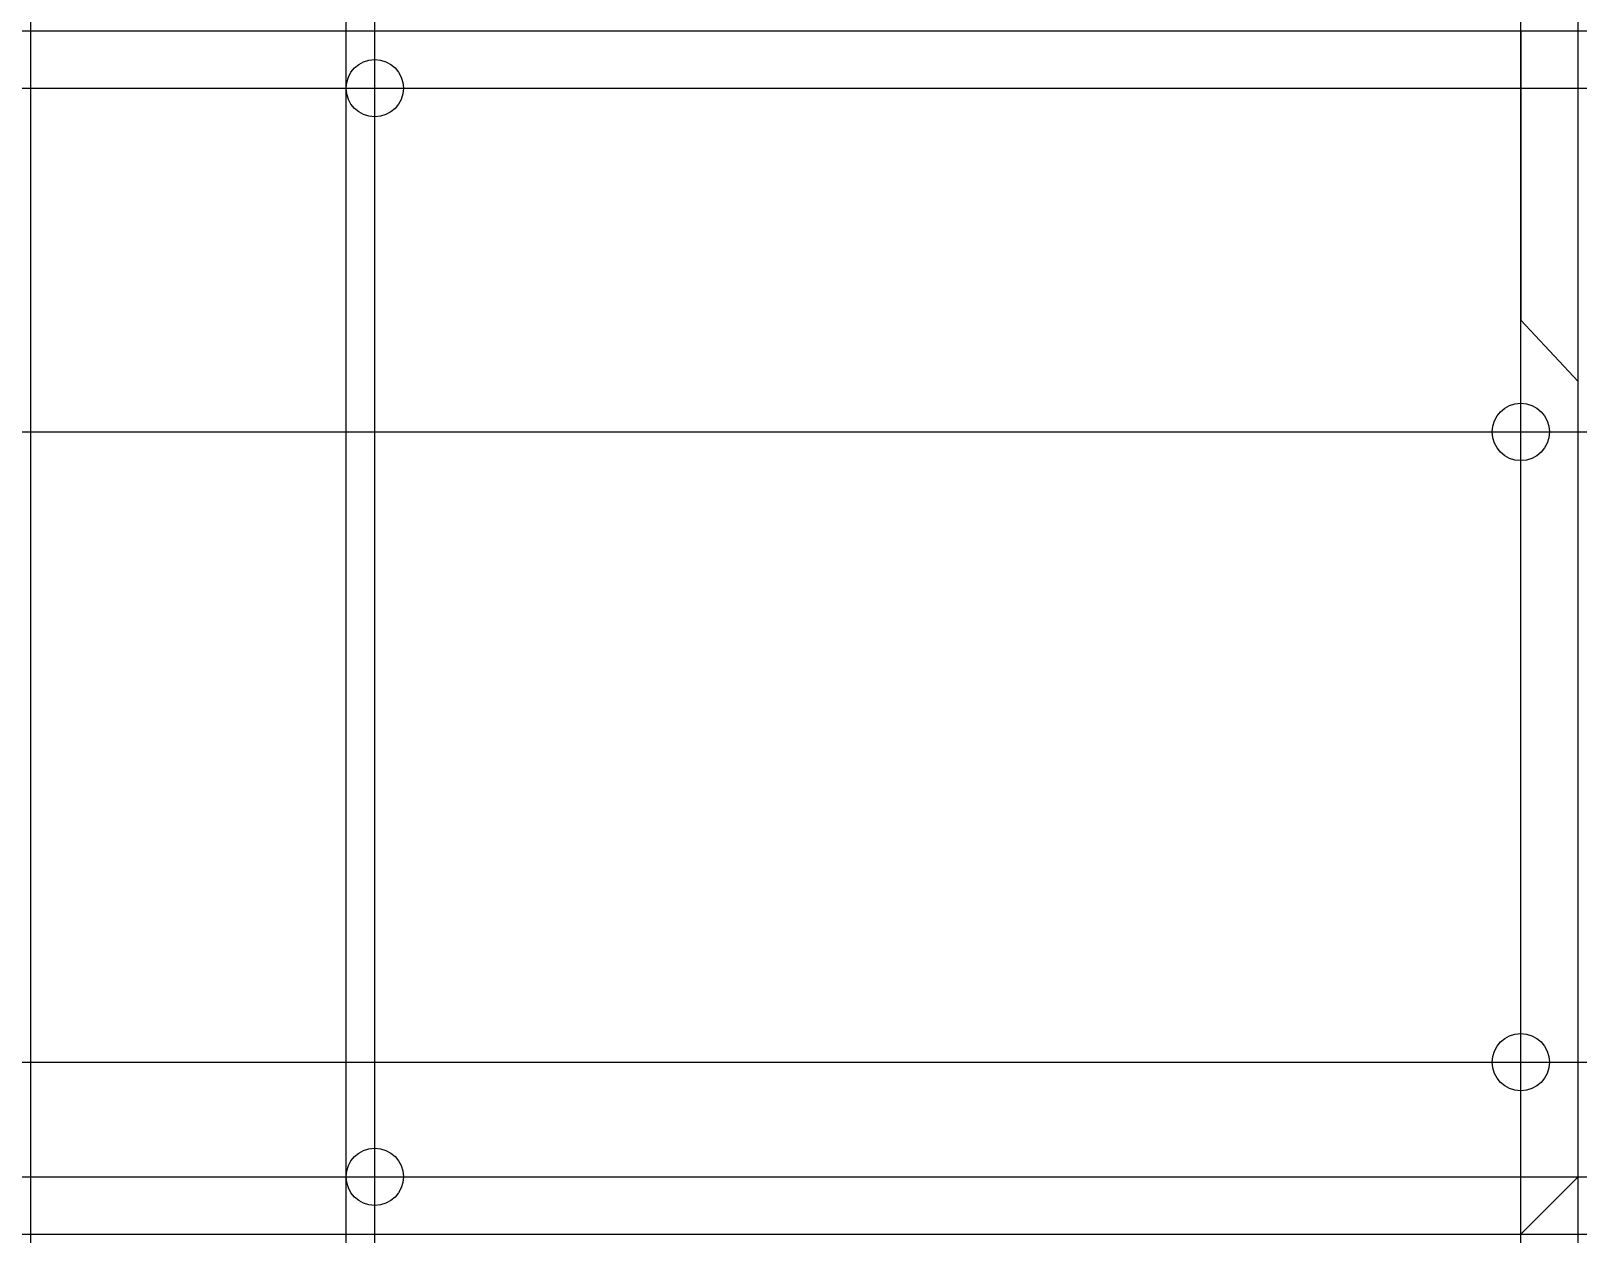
# Model space of a CAD drawing. Header units: inches. Extents: x 14.83 to 17.53, y 14.4 to 16.5.
import ezdxf

# ---------------------------------------------------------------- set-up
doc = ezdxf.new("R2010")
doc.units = ezdxf.units.IN
doc.header["$MEASUREMENT"] = 0
doc.layers.add('construction', color=152, linetype='Continuous')

msp = doc.modelspace()

# ---------------------------------------------------------------- linework, layer by layer
for p, q in [((14.8326, 14.3971), (14.8326, 16.4971)), ((14.8326, 16.4971), (17.4326, 16.4971)), ((17.4326, 16.4971), (17.4326, 15.9922)), ((17.4326, 15.9922), (17.5326, 15.885)), ((17.5326, 14.4971), (17.5326, 15.885)), ((17.4326, 14.3971), (17.5326, 14.4971)), ((14.8326, 14.3971), (17.4326, 14.3971))]:
    msp.add_line(p, q)
for centre in [(15.4326, 16.3971), (17.4326, 15.7971), (17.4326, 14.6971), (15.4326, 14.4971)]:
    msp.add_circle(centre, 0.05)
at = {"layer": 'construction'}
for p, direction in [((14.8326, 20.5396), (0, 1)), ((13.34, 16.4971), (1, 0)), ((15.3826, 20.5396), (0, 1)), ((15.4326, 20.5396), (0, 1)), ((17.4326, 20.5396), (0, 1)), ((17.5326, 20.5396), (0, 1)), ((13.34, 16.3971), (1, 0)), ((13.34, 15.7971), (1, 0)), ((13.34, 14.6971), (1, 0)), ((13.34, 14.4971), (1, 0)), ((13.34, 14.3971), (1, 0))]:
    msp.add_xline(p, direction, dxfattribs=at)

doc.saveas('drawing.dxf')
